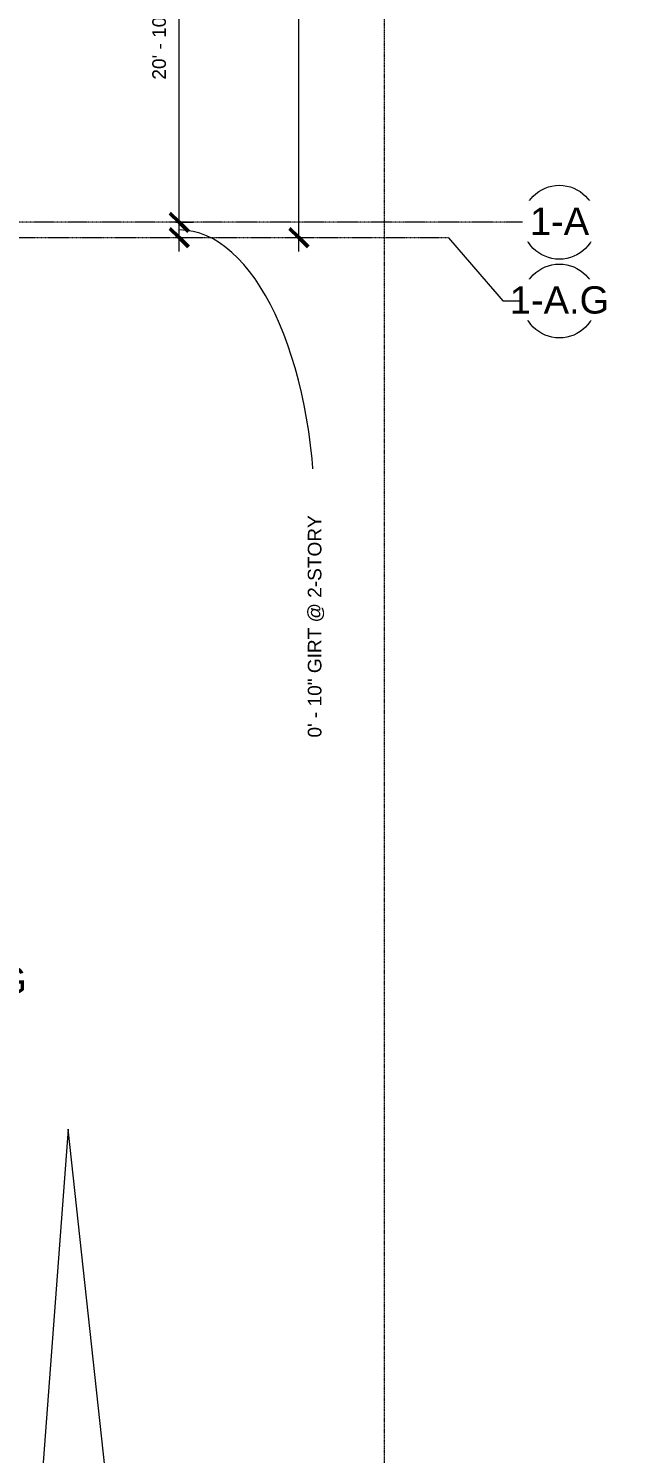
# Model space of a CAD drawing. Header units: inches. Extents: x 15537 to 31673, y -30778 to -16067.
# Drawn here: x 26777 to 27164, y -23159 to -22234 of the extents above; entities that cross this region are included whole.
import ezdxf

# ---------------------------------------------------------------- set-up
doc = ezdxf.new("R2010")
doc.units = ezdxf.units.IN
doc.header["$MEASUREMENT"] = 0
doc.linetypes.add('Center 1_4_', pattern=[0.53125, 0.25, -0.09375, 0.09375, -0.09375])
doc.linetypes.add('Grid Line 1_2_', pattern=[0.875, 0.5, -0.125, 0.125, -0.125])
for name, color, linetype, lineweight in [('A-ANNO-DIMS', 211, 'Continuous', 9), ('A-ANNO-DIMS-96', 211, 'Continuous', 9), ('BMP', 80, 'Continuous', 9), ('PROP', 3, 'Center 1_4_', 9), ('S-GRID', 1, 'Continuous', 9), ('S-GRID-IDEN', 1, 'Continuous', 9)]:
    doc.layers.add(name, color=color, linetype=linetype, lineweight=lineweight)
doc.styles.add('Arial', font='arial.ttf', dxfattribs={"height": 17.703593})
doc.styles.add('Arial_1', font='arial.ttf', dxfattribs={"height": 8.851796})
doc.dimstyles.new('Linear_-_3_32__Arial', dxfattribs={"dimscale": 12, "dimtxt": 9, "dimasz": 1, "dimexe": 0.75, "dimexo": 0.5, "dimgap": 0.5, "dimtad": 1, "dimdec": 4, "dimrnd": 0.0625, "dimzin": 1, "dimdsep": 46, "dimlunit": 4, "dimtxsty": 'Arial_1', "dimblk1": 'OBLIQUE', "dimblk2": 'OBLIQUE', "dimsah": 1, "dimcen": 0.09, "dimdle": 0.75, "dimazin": 0, "dimtfac": 1, "dimtdec": 4, "dimtix": 1, "dimtmove": 1, "dimatfit": 3, "dimfxl": 1, "dimtvp": 1, "dimtfill": 1, "dimfrac": 2, "dimtolj": 1, "dimtzin": 0, "dimarcsym": 2})
doc.dimstyles.new('Linear_-_3_32__Arial_1', dxfattribs={"dimscale": 12, "dimtxt": 9, "dimasz": 1, "dimexe": 0.75, "dimexo": 0.5, "dimgap": 0.5, "dimtad": 1, "dimdec": 4, "dimrnd": 0.0625, "dimzin": 1, "dimdsep": 46, "dimlunit": 4, "dimtxsty": 'Arial_1', "dimblk1": 'OBLIQUE', "dimblk2": 'OBLIQUE', "dimsah": 1, "dimcen": 0.09, "dimdle": 0.75, "dimazin": 0, "dimtfac": 1, "dimtdec": 4, "dimtix": 1, "dimtmove": 0, "dimatfit": 3, "dimfxl": 1, "dimtvp": 1, "dimtfill": 1, "dimfrac": 2, "dimtolj": 1, "dimtzin": 0, "dimarcsym": 2})

# ---------------------------------------------------------------- blocks, each defined once
blk = doc.blocks.new('Grid - Grid Head - Circle-14747-First Floor Plan - Enlarged')
at = {"layer": 'S-GRID-IDEN'}
blk.add_circle((0, 0), 0.25, dxfattribs=at)
blk = doc.blocks.new('DIMBLOCK34-First Floor Plan - Enlarged')
at = {"layer": 'A-ANNO-DIMS-96', "lineweight": 50}
for p, q in [((26874.41, -22359.55), (26868.41, -22353.55)), ((26874.41, -22369.55), (26868.41, -22363.55)), ((26874.41, -22359.55), (26880.41, -22365.55)), ((26874.41, -22369.55), (26880.41, -22375.55))]:
    blk.add_line(p, q, dxfattribs=at)
at = {"layer": 'A-ANNO-DIMS-96'}
for p, q in [((26871.93, -22359.55), (26883.41, -22359.55)), ((26874.41, -22359.55), (26871.93, -22359.55)), ((26874.41, -22378.55), (26874.41, -22359.55)), ((26871.93, -22369.55), (26883.41, -22369.55)), ((26874.41, -22369.55), (26871.93, -22369.55))]:
    blk.add_line(p, q, dxfattribs=at)
blk.add_ellipse((26874.41, -22550.74), major_axis=(0, 186.19), ratio=0.473473, start_param=4.712389, end_param=6.283185, dxfattribs=at)
at = {"layer": 'A-ANNO-DIMS-96', "color": 0, "insert": (26958.01, -22694.19), "char_height": 8.8518, "width": 172.1354, "attachment_point": 1, "rotation": 90, "line_spacing_factor": 0.938532, "style": 'Arial_1', "bg_fill": 3, "box_fill_scale": 1.25, "bg_fill_color": 0, "bg_fill_transparency": 0}
blk.add_mtext('0\' - 10" GIRT @ 2-STORY', dxfattribs=at)
blk = doc.blocks.new('_Oblique')
at = {"color": 0, "linetype": 'ByBlock', "lineweight": -2}
blk.add_line((-0.5, -0.5), (0.5, 0.5), dxfattribs=at)
blk = doc.blocks.new('DIMBLOCK35-First Floor Plan - Enlarged')
at = {"layer": 'A-ANNO-DIMS-96', "lineweight": 50}
for p, q in [((26874.41, -22108.8), (26868.41, -22102.8)), ((26874.41, -22108.8), (26880.41, -22114.8)), ((26874.41, -22359.55), (26868.41, -22353.55)), ((26874.41, -22359.55), (26880.41, -22365.55))]:
    blk.add_line(p, q, dxfattribs=at)
at = {"layer": 'A-ANNO-DIMS-96'}
for p, q in [((26871.93, -22108.8), (26883.41, -22108.8)), ((26874.41, -22108.8), (26871.93, -22108.8)), ((26874.41, -22359.55), (26874.41, -22108.8)), ((26871.93, -22359.55), (26883.41, -22359.55)), ((26874.41, -22359.55), (26871.93, -22359.55))]:
    blk.add_line(p, q, dxfattribs=at)
at = {"layer": 'A-ANNO-DIMS-96', "color": 0, "insert": (26856.93, -22266.92), "char_height": 8.8518, "width": 78.5908, "attachment_point": 1, "rotation": 90, "line_spacing_factor": 0.938532, "style": 'Arial_1', "bg_fill": 3, "box_fill_scale": 1.25, "bg_fill_color": 0, "bg_fill_transparency": 0}
blk.add_mtext('20\' - 10 3/4"', dxfattribs=at)
blk = doc.blocks.new('DIMBLOCK63-First Floor Plan - Enlarged')
at = {"layer": 'A-ANNO-DIMS-96', "lineweight": 50}
for p, q in [((26952.2, -21124.3), (26946.2, -21118.3)), ((26952.2, -21124.3), (26958.2, -21130.3)), ((26952.2, -22369.55), (26946.2, -22363.55)), ((26952.2, -22369.55), (26958.2, -22375.55))]:
    blk.add_line(p, q, dxfattribs=at)
at = {"layer": 'A-ANNO-DIMS-96'}
for p, q in [((26952.2, -22378.55), (26952.2, -21115.3)), ((26949.72, -21124.3), (26961.2, -21124.3)), ((26952.2, -21124.3), (26949.72, -21124.3)), ((26949.72, -22369.55), (26961.2, -22369.55)), ((26952.2, -22369.55), (26949.72, -22369.55))]:
    blk.add_line(p, q, dxfattribs=at)
at = {"layer": 'A-ANNO-DIMS-96', "color": 0, "insert": (26934.72, -21779.67), "char_height": 8.8518, "width": 78.5908, "attachment_point": 1, "rotation": 90, "line_spacing_factor": 0.938532, "style": 'Arial_1', "bg_fill": 3, "box_fill_scale": 1.25, "bg_fill_color": 0, "bg_fill_transparency": 0}
blk.add_mtext('103\' - 9 1/4"', dxfattribs=at)

msp = doc.modelspace()

# ---------------------------------------------------------------- linework, layer by layer
at = {"layer": 'BMP'}
for p, q in [((26802.32184, -22948.60768), (26686.9098, -24484.12003)), ((26970.77509, -24504.37125), (26802.32184, -22948.60768))]:
    msp.add_line(p, q, dxfattribs=at)
at = {"layer": 'PROP'}
msp.add_line((27007.51523, -19198.18055), (27007.51523, -25943.10222), dxfattribs=at)
at = {"layer": 'S-GRID', "linetype": 'Grid Line 1_2_'}
msp.add_line((27049.46684, -22369.55281), (22737.5125, -22369.55281), dxfattribs=at)

# ---------------------------------------------------------------- block references
at = {"layer": 'S-GRID-IDEN', "xscale": 95.99999999999994, "yscale": 95.99999999999994, "zscale": 95.99999999999994, "rotation": 89.99999999999982}
for p in [(27121.46684, -22359.55281), (27121.46684, -22410.6725)]:
    msp.add_blockref('Grid - Grid Head - Circle-14747-First Floor Plan - Enlarged', p, dxfattribs=at)

# ---------------------------------------------------------------- texts
at = {"layer": 'S-GRID-IDEN', "insert": (26743.1619, -22843.09377), "char_height": 17.703593, "width": 76.896, "attachment_point": 2, "line_spacing_factor": 0.938532, "style": 'Arial', "bg_fill": 3, "box_fill_scale": 1.25, "bg_fill_color": 0, "bg_fill_transparency": 0}
msp.add_mtext('2-A.G', dxfattribs=at)

# ---------------------------------------------------------------- next in the draw order: texts
at = {"layer": 'S-GRID-IDEN', "char_height": 17.703593, "attachment_point": 2, "line_spacing_factor": 0.938532, "style": 'Arial', "bg_fill": 3, "box_fill_scale": 1.25, "bg_fill_color": 0, "bg_fill_transparency": 0}
for s, insert, width in [('1-A', (27121.56434, -22350.02306), 45.792), ('1-A.G', (27121.56434, -22401.14275), 76.896)]:
    msp.add_mtext(s, dxfattribs=dict(at, insert=insert, width=width))

# ---------------------------------------------------------------- next in the draw order: linework, layer by layer
at = {"layer": 'S-GRID', "linetype": 'Grid Line 1_2_'}
msp.add_line((27097.46684, -22359.55281), (22737.5125, -22359.55281), dxfattribs=at)
at = {"layer": 'S-GRID'}
for p, q in [((27049.46684, -22369.55281), (27084.70306, -22410.6725)), ((27084.70306, -22410.6725), (27097.46684, -22410.6725))]:
    msp.add_line(p, q, dxfattribs=at)

# ---------------------------------------------------------------- next in the draw order: dimensions: what is measured, and where the dimension line sits
at = {"layer": 'A-ANNO-DIMS'}
dim = msp.add_linear_dim(base=(26874.41129, -22359.55281), p1=(26865.92601, -22369.55281), p2=(26865.92601, -22359.55281), angle=90, dimstyle='Linear_-_3_32__Arial', override={"dimpost": '<>GIRT @ 2-STORY', "dimfxl": 10}, dxfattribs=at)
dim.commit()
dim.dimension.update_dxf_attribs({"geometry": 'DIMBLOCK34-First Floor Plan - Enlarged', "text_midpoint": (26963.90737, -22608.11781), "dimtype": 160, "text_rotation": 90})

# ---------------------------------------------------------------- next in the draw order: dimensions: what is measured, and where the dimension line sits
for base, p1, p2, override, picture, middle in [((26952.20448, -21124.30281), (26943.7192, -22369.55281), (26943.7192, -21124.30281), {"dimpost": '<>', "dimfxl": 1245.25}, 'DIMBLOCK63-First Floor Plan - Enlarged', (26941.62461, -21746.92781)), ((26874.41129, -22108.80281), (26865.92601, -22359.55281), (26865.92601, -22108.80281), {"dimpost": '<>', "dimfxl": 250.75}, 'DIMBLOCK35-First Floor Plan - Enlarged', (26863.83142, -22234.17781))]:
    dim = msp.add_linear_dim(base=base, p1=p1, p2=p2, angle=90, dimstyle='Linear_-_3_32__Arial_1', override=override, dxfattribs=at)
    dim.commit()
    dim.dimension.update_dxf_attribs({"geometry": picture, "text_midpoint": middle})

doc.saveas('drawing.dxf')
